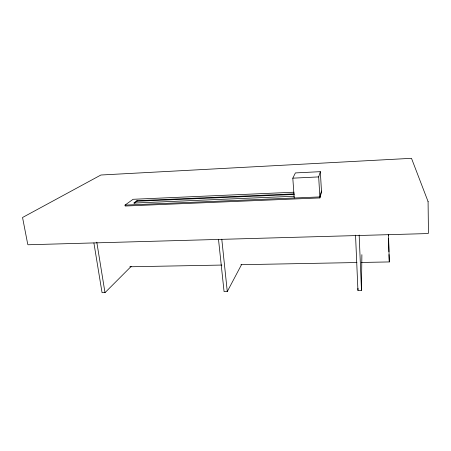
<?xml version="1.0" encoding="UTF-8"?>
<svg xmlns="http://www.w3.org/2000/svg" width="451" height="451" viewBox="0 0 451 451"><rect width="100%" height="100%" fill="white"/><g stroke="black" fill="none" stroke-linecap="round" stroke-linejoin="round"><path stroke-width="0.68" d="M355.535 235.151L357.936 290.376L361.476 290.343L361.877 254.685M357.936 290.376L357.987 288.279M428.117 201.687L411.492 158.318L100.9 175.011L22.55 217.495L27.776 244.448L28.148 244.763L428.005 233.562L428.45 233.099L428.078 201.58M294.046 192.211L133.079 199.291L125.028 205.092L125.164 206.022L319.917 197.921L321.512 191.974L320.34 171.662L295.388 172.93L292.812 178.173L294.21 198M321.456 191.004L319.855 196.924L125.028 205.092M319.917 197.921L318.677 176.905L320.34 171.662M218.493 239.272L224.062 291.583L227.281 291.555L241.635 264.444M93.904 242.976L102.05 292.682L104.993 292.654L131.207 266.378M134.347 203.226L137.019 201.242L294.3 194.454M294.261 193.868L136.941 200.695L133.733 203.068L294.17 196.241M292.812 178.173L318.677 176.905M129.815 266.778L221.931 265.058M240.919 264.703L356.944 262.538M361.166 262.459L389.292 261.935L388.514 234.588M96.796 242.198L104.993 292.654M136.941 200.695L137.019 201.242M389.292 261.935L388.993 254.561M221.785 239.177L227.281 291.555M359.165 235.044L361.476 290.343M388.418 234.317L388.458 235.71M388.536 238.506L388.914 251.771"/></g></svg>
